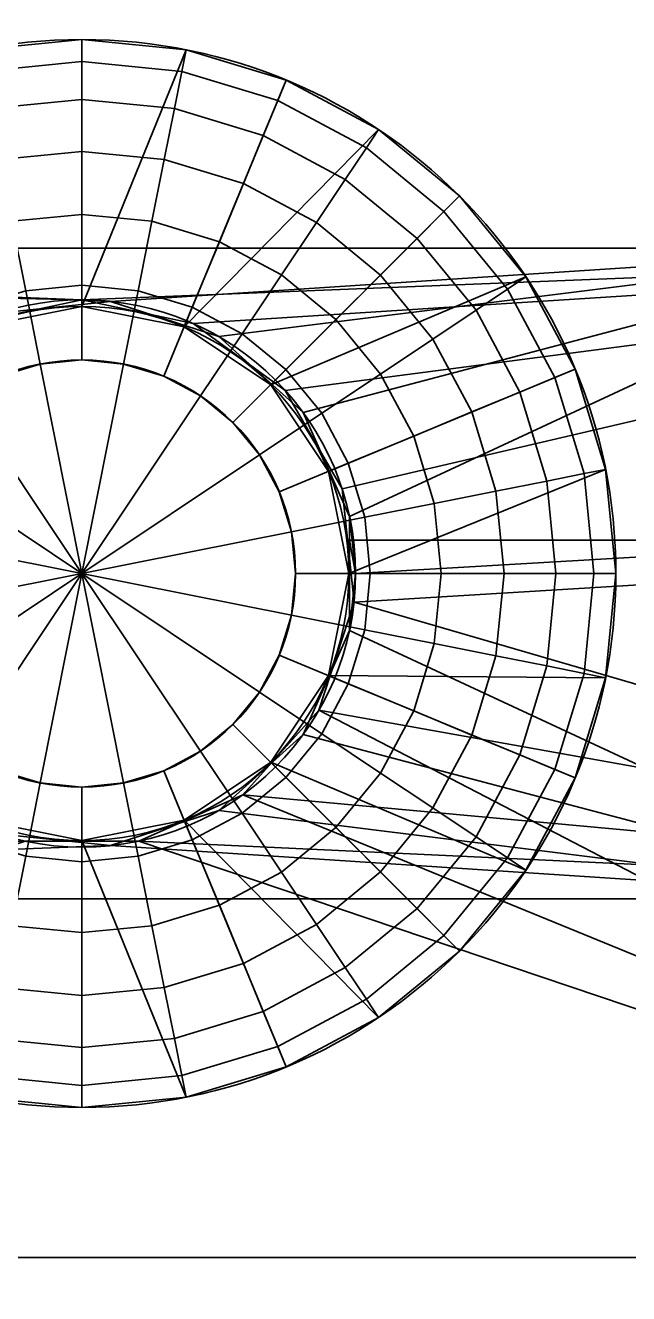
# Model space of a CAD drawing. Header units: millimetres. Extents: x 516 to 946, y 0 to 190.
# Drawn here: x 765.76 to 770.27, y 143.83 to 153.33 of the extents above; entities that cross this region are included whole.
import ezdxf

# ---------------------------------------------------------------- set-up
doc = ezdxf.new("R2010")
doc.units = ezdxf.units.MM
doc.layers.add('1', color=7, linetype='Continuous', true_color=0xffffff)

# ---------------------------------------------------------------- blocks, each defined once
blk = doc.blocks.new('UG_SURFACE_001')
at = {"layer": '1', "color": 252, "linetype": 'Continuous', "lineweight": 35}
for points in [[(256.952375, 154.101387, 3.5), (240.597233, 154.101387, 3.5), (240.597233, 151.664004, 3.5), (256.952375, 151.664004, 3.5)], [(256.952375, 151.664004, 1.5), (240.597233, 151.664004, 1.5), (240.597233, 154.101387, 1.5), (256.952375, 154.101387, 1.5)], [(240.597233, 151.664004, 3.5), (249.995604, 151.176289, 3.5), (250.843376, 151.265383, 3.5)], [(250.843376, 151.265383, 3.5), (256.952375, 151.664004, 3.5), (240.597233, 151.664004, 3.5)], [(240.597233, 151.664004, 1.5), (256.952375, 151.664004, 1.5), (250.843376, 151.265383, 1.5)], [(250.843376, 151.265383, 1.5), (249.995604, 151.176289, 1.5), (240.597233, 151.664004, 1.5)], [(256.952375, 151.664004, 3.5), (250.843376, 151.265383, 3.5), (251.654088, 151.001975, 3.5)], [(251.654088, 151.001975, 1.5), (250.843376, 151.265383, 1.5), (256.952375, 151.664004, 1.5)], [(251.654088, 151.001975, 3.5), (252.287567, 150.431573, 3.5), (256.952375, 151.664004, 3.5)], [(256.952375, 151.664004, 1.5), (252.287567, 150.431573, 1.5), (251.654088, 151.001975, 1.5)], [(252.287567, 150.431573, 3.5), (252.634287, 149.652839, 3.5), (256.952375, 151.664004, 3.5)], [(252.634287, 149.652839, 1.5), (252.287567, 150.431573, 1.5), (256.952375, 151.664004, 1.5)], [(252.634287, 149.652839, 3.5), (252.634287, 149.476618, 3.5), (256.952375, 149.476618, 3.5), (256.952375, 151.664004, 3.5)], [(256.952375, 151.664004, 1.5), (256.952375, 149.476618, 1.5), (252.652794, 149.476618, 1.5), (252.634287, 149.652839, 1.5)], [(250.843376, 151.265383, 1.5), (250.843376, 151.265383, 3.5), (249.995604, 151.176289, 3.5), (249.995604, 151.176289, 1.5)], [(251.654088, 151.001975, 1.5), (251.654088, 151.001975, 3.5), (250.843376, 151.265383, 3.5), (250.843376, 151.265383, 1.5)], [(252.287567, 150.431573, 1.5), (252.287567, 150.431573, 3.5), (251.654088, 151.001975, 3.5), (251.654088, 151.001975, 1.5)], [(252.634287, 149.652839, 1.5), (252.634287, 149.652839, 3.5), (252.287567, 150.431573, 3.5), (252.287567, 150.431573, 1.5)], [(252.652794, 149.476618, 1.5), (252.634287, 149.476618, 3.5), (252.634287, 149.652839, 3.5)], [(252.634287, 149.652839, 3.5), (252.634287, 149.652839, 1.5), (252.652794, 149.476618, 1.5)], [(256.952375, 146.789238, 3.5), (256.952375, 149.476618, 3.5), (252.634287, 149.476618, 3.5), (252.634287, 148.800403, 3.5)], [(256.952375, 149.476618, 1.5), (256.952375, 146.789238, 1.5), (252.634287, 148.800403, 1.5), (252.67908, 149.226621, 1.5)], [(252.634287, 148.800403, 3.5), (252.634287, 149.476618, 3.5), (252.67908, 149.226621, 1.5)], [(252.634287, 149.476618, 3.5), (252.652794, 149.476618, 1.5), (252.67908, 149.226621, 1.5)], [(252.67908, 149.226621, 1.5), (252.652794, 149.476618, 1.5), (256.952375, 149.476618, 1.5)], [(252.67908, 149.226621, 1.5), (252.634287, 148.800403, 1.5), (252.634287, 148.800403, 3.5)], [(256.952375, 146.789238, 3.5), (252.634287, 148.800403, 3.5), (252.287567, 148.021653, 3.5)], [(256.952375, 146.789238, 1.5), (252.287567, 148.021653, 1.5), (252.634287, 148.800403, 1.5)], [(252.287567, 148.021653, 1.5), (252.287567, 148.021653, 3.5), (252.634287, 148.800403, 3.5), (252.634287, 148.800403, 1.5)], [(256.952375, 146.789238, 3.5), (252.287567, 148.021653, 3.5), (251.654088, 147.451267, 3.5)], [(251.654088, 147.451267, 1.5), (252.287567, 148.021653, 1.5), (256.952375, 146.789238, 1.5)], [(251.654088, 147.451267, 1.5), (251.654088, 147.451267, 3.5), (252.287567, 148.021653, 3.5), (252.287567, 148.021653, 1.5)], [(251.654088, 147.451267, 3.5), (250.843376, 147.187844, 3.5), (256.952375, 146.789238, 3.5)], [(256.952375, 146.789238, 1.5), (250.843376, 147.187844, 1.5), (251.654088, 147.451267, 1.5)], [(250.843376, 147.187844, 1.5), (250.843376, 147.187844, 3.5), (251.654088, 147.451267, 3.5), (251.654088, 147.451267, 1.5)], [(250.843376, 147.187844, 3.5), (249.995604, 147.276953, 3.5), (240.597233, 146.789238, 3.5)], [(240.597233, 146.789238, 1.5), (249.995604, 147.276953, 1.5), (250.843376, 147.187844, 1.5)], [(249.995604, 147.276953, 1.5), (249.995604, 147.276953, 3.5), (250.843376, 147.187844, 3.5), (250.843376, 147.187844, 1.5)], [(240.597233, 146.789238, 3.5), (256.952375, 146.789238, 3.5), (250.843376, 147.187844, 3.5)], [(250.843376, 147.187844, 1.5), (256.952375, 146.789238, 1.5), (240.597233, 146.789238, 1.5)], [(256.952375, 146.789238, 3.5), (240.597233, 146.789238, 3.5), (240.597233, 144.101843, 3.5), (256.952375, 144.101843, 3.5)], [(256.952375, 144.101843, 1.5), (240.597233, 144.101843, 1.5), (240.597233, 146.789238, 1.5), (256.952375, 146.789238, 1.5)], [(256.952375, 144.101843, 3.5), (240.597233, 144.101843, 3.5), (240.597233, 137.039676, 3.5), (256.952375, 137.039676, 3.5)], [(256.952375, 137.039676, 1.5), (240.597233, 137.039676, 1.5), (240.597233, 144.101843, 1.5), (256.952375, 144.101843, 1.5)]]:
    blk.add_3dface(points, dxfattribs=at)
blk = doc.blocks.new('1стенка_MODEL')
at = {"layer": '1', "color": 252, "linetype": 'Continuous', "lineweight": 35, "extrusion": (0, 0, -1)}
blk.add_circle((-250.629084, 149.226618, -3.5), 2.05, dxfattribs=at)
at = {"layer": '1', "color": 252, "linetype": 'Continuous', "lineweight": 35}
blk.add_circle((250.629084, 149.226618, 1.5), 2.05, dxfattribs=at)
blk.add_blockref('UG_SURFACE_001', (0, 0), dxfattribs=at)
blk = doc.blocks.new('UG_SURFACE_002')
at = {"layer": '1', "color": 252, "linetype": 'Continuous', "lineweight": 35}
for points in [[(254.704952, 158.726171, 3.5), (2.492546, 189.693958, 16.5), (7.492546, 189.08003, 21.500001), (414.399207, 139.11818, 21.500001)], [(7.492546, 187.785283, 21.500001), (414.242595, 137.84267, 21.500001), (414.399207, 139.11818, 21.500001), (7.492546, 189.08003, 21.500001)], [(414.242595, 137.84267, 21.500001), (7.492546, 187.785283, 21.500001), (7.489942, 187.724829, 21.497397)], [(2.492546, 187.540576, 6.734633), (419.101447, 136.387423, 6.734633), (419.120014, 136.538535, 7.5), (2.492546, 187.693954, 7.5)], [(413.8695, 137.183219, 20.8), (7.697187, 187.054902, 20.8), (2.492546, 187.693954, 7.5), (419.120014, 136.538535, 7.5)], [(414.242595, 137.84267, 21.500001), (7.489942, 187.724829, 21.497397), (7.488322, 187.517792, 21.440059)], [(2.492546, 187.103763, 6.085787), (419.048607, 135.957107, 6.085787), (419.101447, 136.387423, 6.734633), (2.492546, 187.540576, 6.734633)], [(414.188027, 137.579471, 21.446716), (7.488322, 187.517792, 21.440059), (7.487983, 187.474385, 21.428039)], [(414.188027, 137.579471, 21.446716), (7.487983, 187.474385, 21.428039), (7.521724, 187.286004, 21.291038)], [(7.488322, 187.517792, 21.440059), (414.188027, 137.579471, 21.446716), (414.242595, 137.84267, 21.500001)], [(414.097965, 137.36172, 21.294976), (7.521724, 187.286004, 21.291038), (7.526125, 187.261432, 21.273168)], [(7.521724, 187.286004, 21.291038), (414.097965, 137.36172, 21.294976), (414.188027, 137.579471, 21.446716)], [(414.097965, 137.36172, 21.294976), (7.526125, 187.261432, 21.273168), (7.594966, 187.123388, 21.066504)], [(2.492546, 186.450049, 5.652241), (418.969542, 135.313109, 5.652241), (419.048607, 135.957107, 6.085787), (2.492546, 187.103763, 6.085787)], [(413.986117, 137.222588, 21.067878), (7.594966, 187.123388, 21.066504), (7.599175, 187.114954, 21.053867)], [(7.594966, 187.123388, 21.066504), (413.986117, 137.222588, 21.067878), (414.097965, 137.36172, 21.294976)], [(7.599175, 187.114954, 21.053867), (7.697187, 187.054902, 20.8), (413.8695, 137.183219, 20.8)], [(413.8695, 137.183219, 20.8), (413.986117, 137.222588, 21.067878), (7.599175, 187.114954, 21.053867)], [(418.969542, 135.313109, 5.652241), (2.492546, 186.450049, 5.652241), (201.001778, 161.30507, 5.5), (220.852703, 158.867672, 5.5)], [(411.854982, 119.865932, 5.446716), (7.670435, 169.493556, 5.446716), (7.557361, 169.278637, 5.294975), (411.920667, 119.629063, 5.294975)], [(7.670435, 169.493556, 5.446716), (411.854982, 119.865932, 5.446716), (216.667414, 144.101843, 5.5), (201.001778, 146.025345, 5.5)], [(411.920667, 119.629063, 5.294975), (7.557361, 169.278637, 5.294975), (7.481808, 169.135034, 5.067878), (411.964566, 119.470797, 5.067878)], [(411.964566, 119.470797, 5.067878), (7.481808, 169.135034, 5.067878), (7.455277, 169.084609, 4.8), (411.979973, 119.415216, 4.8)], [(149.334699, 151.664004, 3.5), (161.549926, 150.164157, 3.5), (411.979973, 119.415216, 4.8), (7.455277, 169.084609, 4.8)], [(418.969542, 135.313109, 5.652241), (220.852703, 158.867672, 5.5), (239.820063, 156.538785, 5.5)], [(414.399207, 139.11818, 21.500001), (260.30454, 158.038616, 3.5), (254.704952, 158.726171, 3.5)], [(239.820063, 156.538785, 5.5), (240.703627, 156.430289, 5.5), (418.969542, 135.313109, 5.652241)], [(418.969542, 135.313109, 5.652241), (240.703627, 156.430289, 5.5), (259.671003, 154.101387, 5.5)], [(232.301608, 153.035715, 3.5), (231.611967, 153.536767, 3.5), (260.30454, 154.101387, 3.5)], [(232.727826, 152.297497, 3.5), (232.301608, 153.035715, 3.5), (260.30454, 154.101387, 3.5)], [(260.30454, 154.101387, 3.5), (260.30454, 151.664004, 3.5), (232.794404, 151.664004, 3.5), (232.727826, 152.297497, 3.5)], [(259.671003, 154.101387, 5.5), (240.703627, 154.101387, 5.5), (240.703627, 151.664004, 5.5), (260.30454, 151.664004, 5.5)], [(232.794404, 151.664004, 3.5), (260.30454, 151.664004, 3.5), (250.629097, 151.276618, 3.5)], [(250.629097, 151.276618, 3.5), (249.795273, 151.099384, 3.5), (232.794404, 151.664004, 3.5)], [(240.703627, 151.664004, 5.5), (249.795273, 151.099384, 5.5), (250.629097, 151.276618, 5.5)], [(250.629097, 151.276618, 5.5), (260.30454, 151.664004, 5.5), (240.703627, 151.664004, 5.5)], [(251.462907, 151.099384, 3.5), (250.629097, 151.276618, 3.5), (260.30454, 151.664004, 3.5)], [(260.30454, 151.664004, 5.5), (250.629097, 151.276618, 5.5), (251.462907, 151.099384, 5.5)], [(260.30454, 151.664004, 3.5), (252.152532, 150.598332, 3.5), (251.462907, 151.099384, 3.5)], [(251.462907, 151.099384, 5.5), (252.152532, 150.598332, 5.5), (260.30454, 151.664004, 5.5)], [(252.578735, 149.860099, 3.5), (252.152532, 150.598332, 3.5), (260.30454, 151.664004, 3.5)], [(252.152532, 150.598332, 5.5), (252.578735, 149.860099, 5.5), (260.30454, 151.664004, 5.5)], [(252.667844, 149.012327, 3.5), (252.578735, 149.860099, 3.5), (260.30454, 151.664004, 3.5), (260.30454, 146.789238, 3.5)], [(252.578735, 149.860099, 5.5), (252.619058, 149.476618, 5.5), (260.30454, 149.476618, 5.5), (260.30454, 151.664004, 5.5)], [(250.629097, 151.276618, 3.5), (250.629097, 151.276618, 5.5), (249.795273, 151.099384, 5.5), (249.795273, 151.099384, 3.5)], [(251.462907, 151.099384, 3.5), (251.462907, 151.099384, 5.5), (250.629097, 151.276618, 5.5), (250.629097, 151.276618, 3.5)], [(252.152532, 150.598332, 3.5), (252.152532, 150.598332, 5.5), (251.462907, 151.099384, 5.5), (251.462907, 151.099384, 3.5)], [(252.578735, 149.860099, 3.5), (252.578735, 149.860099, 5.5), (252.152532, 150.598332, 5.5), (252.152532, 150.598332, 3.5)], [(411.979973, 119.415216, 4.8), (161.549926, 150.164157, 3.5), (181.150854, 147.757471, 3.5)], [(252.578735, 149.860099, 3.5), (252.667844, 149.012327, 3.5), (252.667844, 149.012327, 5.5), (252.619058, 149.476618, 5.5)], [(252.619058, 149.476618, 5.5), (252.578735, 149.860099, 5.5), (252.578735, 149.860099, 3.5)], [(260.30454, 144.101843, 5.5), (260.30454, 149.476618, 5.5), (252.667844, 149.012327, 5.5), (252.404422, 148.201615, 5.5)], [(260.30454, 149.476618, 5.5), (252.619058, 149.476618, 5.5), (252.667844, 149.012327, 5.5)], [(252.404422, 148.201615, 3.5), (252.667844, 149.012327, 3.5), (260.30454, 146.789238, 3.5)], [(252.404422, 148.201615, 3.5), (252.404422, 148.201615, 5.5), (252.667844, 149.012327, 5.5), (252.667844, 149.012327, 3.5)], [(260.30454, 146.789238, 3.5), (251.834035, 147.568136, 3.5), (252.404422, 148.201615, 3.5)], [(251.834035, 147.568136, 3.5), (251.834035, 147.568136, 5.5), (252.404422, 148.201615, 5.5), (252.404422, 148.201615, 3.5)], [(252.404422, 148.201615, 5.5), (251.834035, 147.568136, 5.5), (260.30454, 144.101843, 5.5)], [(411.979973, 119.415216, 4.8), (181.150854, 147.757471, 3.5), (189.036548, 146.789238, 3.5)], [(251.0553, 147.221416, 3.5), (251.834035, 147.568136, 3.5), (260.30454, 146.789238, 3.5)], [(251.0553, 147.221416, 3.5), (251.0553, 147.221416, 5.5), (251.834035, 147.568136, 5.5), (251.834035, 147.568136, 3.5)], [(260.30454, 144.101843, 5.5), (251.834035, 147.568136, 5.5), (251.0553, 147.221416, 5.5)], [(260.30454, 146.789238, 3.5), (220.852703, 146.789238, 3.5), (250.202864, 147.221416, 3.5), (251.0553, 147.221416, 3.5)], [(251.0553, 147.221416, 5.5), (250.202864, 147.221416, 5.5), (240.703627, 144.101843, 5.5), (260.30454, 144.101843, 5.5)], [(250.202864, 147.221416, 3.5), (250.202864, 147.221416, 5.5), (251.0553, 147.221416, 5.5), (251.0553, 147.221416, 3.5)], [(411.979973, 119.415216, 4.8), (189.036548, 146.789238, 3.5), (201.001778, 145.320088, 3.5)], [(220.852703, 146.789238, 3.5), (260.30454, 146.789238, 3.5), (260.30454, 144.101843, 3.5), (220.852703, 144.101843, 3.5)], [(411.979973, 119.415216, 4.8), (201.001778, 145.320088, 3.5), (210.923553, 144.101843, 3.5)], [(411.979973, 119.415216, 4.8), (210.923553, 144.101843, 3.5), (220.852703, 142.882705, 3.5)], [(220.852703, 143.587962, 5.5), (216.667414, 144.101843, 5.5), (411.854982, 119.865932, 5.446716)], [(220.852703, 144.101843, 3.5), (260.30454, 144.101843, 3.5), (260.30454, 141.914457, 3.5), (228.738382, 141.914457, 3.5)], [(260.30454, 141.914457, 5.5), (260.30454, 144.101843, 5.5), (240.703627, 144.101843, 5.5), (240.703627, 141.914457, 5.5)]]:
    blk.add_3dface(points, dxfattribs=at)
blk = doc.blocks.new('3пояс_верхний_MODEL')
at = {"layer": '1', "color": 252, "linetype": 'Continuous', "lineweight": 35, "extrusion": (0, 0, -1)}
blk.add_circle((-250.629084, 149.226618, -3.5), 2.05, dxfattribs=at)
at = {"layer": '1', "color": 252, "linetype": 'Continuous', "lineweight": 35, "extrusion": (2.9583e-16, 2.53862e-15, -1)}
blk.add_circle((-250.629084, 149.226618, -5.5), 2.05, dxfattribs=at)
at = {"layer": '1', "color": 252, "linetype": 'Continuous', "lineweight": 35}
blk.add_blockref('UG_SURFACE_002', (0, 0), dxfattribs=at)
blk = doc.blocks.new('UG_SURFACE_006')
at = {"layer": '1', "color": 252, "linetype": 'Continuous', "lineweight": 35}
for points in [[(0, 3.834946, -0.53909), (-0.748161, 3.761258, -0.53909), (-0.780361, 3.923141), (0, 4)], [(-0.765367, 1.847759), (0, 2), (0, 4), (-0.780361, 3.923141)], [(-0.780361, 3.923141, 4), (0, 4, 4), (0, 2, 4), (-0.765367, 1.847759, 4)], [(0, 4, 4), (-0.780361, 3.923141, 4), (-0.748161, 3.761258, 4.53909), (0, 3.834946, 4.53909)], [(0.748161, 3.761258, -0.53909), (0, 3.834946, -0.53909), (0, 4), (0.780361, 3.923141)], [(0.780361, 3.923141), (0, 4), (0, 2)], [(0, 2, 4), (0, 4, 4), (0.780361, 3.923141, 4)], [(0.780361, 3.923141, 4), (0, 4, 4), (0, 3.834946, 4.53909), (0.748161, 3.761258, 4.53909)], [(0, 2), (0.765367, 1.847759), (1.530734, 3.695518), (0.780361, 3.923141)], [(0.780361, 3.923141, 4), (1.530734, 3.695518, 4), (0.765367, 1.847759, 4), (0, 2, 4)], [(1.46757, 3.543028, -0.53909), (0.748161, 3.761258, -0.53909), (0.780361, 3.923141), (1.530734, 3.695518)], [(1.530734, 3.695518, 4), (0.780361, 3.923141, 4), (0.748161, 3.761258, 4.53909), (1.46757, 3.543028, 4.53909)], [(0, 3.550568, -1.025907), (-0.692681, 3.482345, -1.025907), (-0.748161, 3.761258, -0.53909), (0, 3.834946, -0.53909)], [(0, 3.834946, 4.53909), (-0.748161, 3.761258, 4.53909), (-0.692681, 3.482345, 5.025907), (0, 3.550568, 5.025907)], [(0.692681, 3.482345, -1.025907), (0, 3.550568, -1.025907), (0, 3.834946, -0.53909), (0.748161, 3.761258, -0.53909)], [(0.748161, 3.761258, 4.53909), (0, 3.834946, 4.53909), (0, 3.550568, 5.025907), (0.692681, 3.482345, 5.025907)], [(1.358744, 3.280297, -1.025907), (0.692681, 3.482345, -1.025907), (0.748161, 3.761258, -0.53909), (1.46757, 3.543028, -0.53909)], [(1.46757, 3.543028, 4.53909), (0.748161, 3.761258, 4.53909), (0.692681, 3.482345, 5.025907), (1.358744, 3.280297, 5.025907)], [(2.222281, 3.325878), (1.530734, 3.695518), (0.765367, 1.847759)], [(0.765367, 1.847759, 4), (1.530734, 3.695518, 4), (2.222281, 3.325878, 4)], [(2.130582, 3.188641, -0.53909), (1.46757, 3.543028, -0.53909), (1.530734, 3.695518), (2.222281, 3.325878)], [(2.222281, 3.325878, 4), (1.530734, 3.695518, 4), (1.46757, 3.543028, 4.53909), (2.130582, 3.188641, 4.53909)], [(0, 3.16205, -1.43446), (-0.616885, 3.101292, -1.43446), (-0.692681, 3.482345, -1.025907), (0, 3.550568, -1.025907)], [(0, 3.550568, 5.025907), (-0.692681, 3.482345, 5.025907), (-0.616885, 3.101292, 5.43446), (0, 3.16205, 5.43446)], [(0.616885, 3.101292, -1.43446), (0, 3.16205, -1.43446), (0, 3.550568, -1.025907), (0.692681, 3.482345, -1.025907)], [(0.692681, 3.482345, 5.025907), (0, 3.550568, 5.025907), (0, 3.16205, 5.43446), (0.616885, 3.101292, 5.43446)], [(1.97259, 2.952189, -1.025907), (1.358744, 3.280297, -1.025907), (1.46757, 3.543028, -0.53909), (2.130582, 3.188641, -0.53909)], [(2.130582, 3.188641, 4.53909), (1.46757, 3.543028, 4.53909), (1.358744, 3.280297, 5.025907), (1.97259, 2.952189, 5.025907)], [(1.210064, 2.921353, -1.43446), (0.616885, 3.101292, -1.43446), (0.692681, 3.482345, -1.025907), (1.358744, 3.280297, -1.025907)], [(1.358744, 3.280297, 5.025907), (0.692681, 3.482345, 5.025907), (0.616885, 3.101292, 5.43446), (1.210064, 2.921353, 5.43446)], [(0.765367, 1.847759), (1.414214, 1.414214), (2.828427, 2.828427), (2.222281, 3.325878)], [(2.222281, 3.325878, 4), (2.828427, 2.828427, 4), (1.414214, 1.414214, 4), (0.765367, 1.847759, 4)], [(2.711716, 2.711716, -0.53909), (2.130582, 3.188641, -0.53909), (2.222281, 3.325878), (2.828427, 2.828427)], [(2.828427, 2.828427, 4), (2.222281, 3.325878, 4), (2.130582, 3.188641, 4.53909), (2.711716, 2.711716, 4.53909)], [(1.756741, 2.629149, -1.43446), (1.210064, 2.921353, -1.43446), (1.358744, 3.280297, -1.025907), (1.97259, 2.952189, -1.025907)], [(1.97259, 2.952189, 5.025907), (1.358744, 3.280297, 5.025907), (1.210064, 2.921353, 5.43446), (1.756741, 2.629149, 5.43446)], [(0, 2.690134, -1.742935), (-0.524819, 2.638444, -1.742935), (-0.616885, 3.101292, -1.43446), (0, 3.16205, -1.43446)], [(0, 3.16205, 5.43446), (-0.616885, 3.101292, 5.43446), (-0.524819, 2.638444, 5.742935), (0, 2.690134, 5.742935)], [(0.524819, 2.638444, -1.742935), (0, 2.690134, -1.742935), (0, 3.16205, -1.43446), (0.616885, 3.101292, -1.43446)], [(0.616885, 3.101292, 5.43446), (0, 3.16205, 5.43446), (0, 2.690134, 5.742935), (0.524819, 2.638444, 5.742935)], [(2.510631, 2.510631, -1.025907), (1.97259, 2.952189, -1.025907), (2.130582, 3.188641, -0.53909), (2.711716, 2.711716, -0.53909)], [(2.711716, 2.711716, 4.53909), (2.130582, 3.188641, 4.53909), (1.97259, 2.952189, 5.025907), (2.510631, 2.510631, 5.025907)], [(1.02947, 2.48536, -1.742935), (0.524819, 2.638444, -1.742935), (0.616885, 3.101292, -1.43446), (1.210064, 2.921353, -1.43446)], [(1.210064, 2.921353, 5.43446), (0.616885, 3.101292, 5.43446), (0.524819, 2.638444, 5.742935), (1.02947, 2.48536, 5.742935)], [(2.235907, 2.235907, -1.43446), (1.756741, 2.629149, -1.43446), (1.97259, 2.952189, -1.025907), (2.510631, 2.510631, -1.025907)], [(2.510631, 2.510631, 5.025907), (1.97259, 2.952189, 5.025907), (1.756741, 2.629149, 5.43446), (2.235907, 2.235907, 5.43446)], [(1.494559, 2.236765, -1.742935), (1.02947, 2.48536, -1.742935), (1.210064, 2.921353, -1.43446), (1.756741, 2.629149, -1.43446)], [(1.756741, 2.629149, 5.43446), (1.210064, 2.921353, 5.43446), (1.02947, 2.48536, 5.742935), (1.494559, 2.236765, 5.742935)], [(3.325878, 2.222281), (2.828427, 2.828427), (1.414214, 1.414214)], [(1.414214, 1.414214, 4), (2.828427, 2.828427, 4), (3.325878, 2.222281, 4)], [(3.188641, 2.130582, -0.53909), (2.711716, 2.711716, -0.53909), (2.828427, 2.828427), (3.325878, 2.222281)], [(3.325878, 2.222281, 4), (2.828427, 2.828427, 4), (2.711716, 2.711716, 4.53909), (3.188641, 2.130582, 4.53909)], [(0, 2.160017, -1.934864), (-0.421398, 2.118513, -1.934864), (-0.524819, 2.638444, -1.742935), (0, 2.690134, -1.742935)], [(0, 2.690134, 5.742935), (-0.524819, 2.638444, 5.742935), (-0.421398, 2.118513, 5.934864), (0, 2.160017, 5.934864)], [(0.421398, 2.118513, -1.934864), (0, 2.160017, -1.934864), (0, 2.690134, -1.742935), (0.524819, 2.638444, -1.742935)], [(0.524819, 2.638444, 5.742935), (0, 2.690134, 5.742935), (0, 2.160017, 5.934864), (0.421398, 2.118513, 5.934864)], [(2.952189, 1.97259, -1.025907), (2.510631, 2.510631, -1.025907), (2.711716, 2.711716, -0.53909), (3.188641, 2.130582, -0.53909)], [(3.188641, 2.130582, 4.53909), (2.711716, 2.711716, 4.53909), (2.510631, 2.510631, 5.025907), (2.952189, 1.97259, 5.025907)], [(-0.421398, 2.118513, -1.934864), (-0.826603, 1.995595, -1.934864), (-1.02947, 2.48536, -1.742935), (-0.524819, 2.638444, -1.742935)], [(-0.524819, 2.638444, 5.742935), (-1.02947, 2.48536, 5.742935), (-0.826603, 1.995595, 5.934864), (-0.421398, 2.118513, 5.934864)], [(0.826603, 1.995595, -1.934864), (0.421398, 2.118513, -1.934864), (0.524819, 2.638444, -1.742935), (1.02947, 2.48536, -1.742935)], [(1.02947, 2.48536, 5.742935), (0.524819, 2.638444, 5.742935), (0.421398, 2.118513, 5.934864), (0.826603, 1.995595, 5.934864)], [(1.902212, 1.902212, -1.742935), (1.494559, 2.236765, -1.742935), (1.756741, 2.629149, -1.43446), (2.235907, 2.235907, -1.43446)], [(2.235907, 2.235907, 5.43446), (1.756741, 2.629149, 5.43446), (1.494559, 2.236765, 5.742935), (1.902212, 1.902212, 5.742935)], [(1.200041, 1.795988, -1.934864), (0.826603, 1.995595, -1.934864), (1.02947, 2.48536, -1.742935), (1.494559, 2.236765, -1.742935)], [(1.494559, 2.236765, 5.742935), (1.02947, 2.48536, 5.742935), (0.826603, 1.995595, 5.934864), (1.200041, 1.795988, 5.934864)], [(2.629149, 1.756741, -1.43446), (2.235907, 2.235907, -1.43446), (2.510631, 2.510631, -1.025907), (2.952189, 1.97259, -1.025907)], [(2.952189, 1.97259, 5.025907), (2.510631, 2.510631, 5.025907), (2.235907, 2.235907, 5.43446), (2.629149, 1.756741, 5.43446)], [(1.527363, 1.527363, -1.934864), (1.200041, 1.795988, -1.934864), (1.494559, 2.236765, -1.742935), (1.902212, 1.902212, -1.742935)], [(1.902212, 1.902212, 5.742935), (1.494559, 2.236765, 5.742935), (1.200041, 1.795988, 5.934864), (1.527363, 1.527363, 5.934864)], [(1.414214, 1.414214), (1.847759, 0.765367), (3.695518, 1.530734), (3.325878, 2.222281)], [(3.325878, 2.222281, 4), (3.695518, 1.530734, 4), (1.847759, 0.765367, 4), (1.414214, 1.414214, 4)], [(2.236765, 1.494559, -1.742935), (1.902212, 1.902212, -1.742935), (2.235907, 2.235907, -1.43446), (2.629149, 1.756741, -1.43446)], [(2.629149, 1.756741, 5.43446), (2.235907, 2.235907, 5.43446), (1.902212, 1.902212, 5.742935), (2.236765, 1.494559, 5.742935)], [(3.543028, 1.46757, -0.53909), (3.188641, 2.130582, -0.53909), (3.325878, 2.222281), (3.695518, 1.530734)], [(3.695518, 1.530734, 4), (3.325878, 2.222281, 4), (3.188641, 2.130582, 4.53909), (3.543028, 1.46757, 4.53909)], [(-0.312145, 1.569256, -2), (-0.612293, 1.478207, -2), (-0.826603, 1.995595, -1.934864), (-0.421398, 2.118513, -1.934864)], [(-0.421398, 2.118513, 5.934864), (-0.826603, 1.995595, 5.934864), (-0.612293, 1.478207, 6), (-0.312145, 1.569256, 6)], [(0, 1.6, -2), (-0.312145, 1.569256, -2), (-0.421398, 2.118513, -1.934864), (0, 2.160017, -1.934864)], [(0, 2.160017, 5.934864), (-0.421398, 2.118513, 5.934864), (-0.312145, 1.569256, 6), (0, 1.6, 6)], [(0.312145, 1.569256, -2), (0, 1.6, -2), (0, 2.160017, -1.934864), (0.421398, 2.118513, -1.934864)], [(0.421398, 2.118513, 5.934864), (0, 2.160017, 5.934864), (0, 1.6, 6), (0.312145, 1.569256, 6)], [(0.612293, 1.478207, -2), (0.312145, 1.569256, -2), (0.421398, 2.118513, -1.934864), (0.826603, 1.995595, -1.934864)], [(0.826603, 1.995595, 5.934864), (0.421398, 2.118513, 5.934864), (0.312145, 1.569256, 6), (0.612293, 1.478207, 6)], [(3.280297, 1.358744, -1.025907), (2.952189, 1.97259, -1.025907), (3.188641, 2.130582, -0.53909), (3.543028, 1.46757, -0.53909)], [(3.543028, 1.46757, 4.53909), (3.188641, 2.130582, 4.53909), (2.952189, 1.97259, 5.025907), (3.280297, 1.358744, 5.025907)], [(-0.765367, 1.847759), (-0.765367, 1.847759, 4), (0, 2, 4), (0, 2)], [(0, 2), (0, 2, 4), (0.765367, 1.847759, 4), (0.765367, 1.847759)], [(0.888912, 1.330351, -2), (0.612293, 1.478207, -2), (0.826603, 1.995595, -1.934864), (1.200041, 1.795988, -1.934864)], [(1.200041, 1.795988, 5.934864), (0.826603, 1.995595, 5.934864), (0.612293, 1.478207, 6), (0.888912, 1.330351, 6)], [(1.795988, 1.200041, -1.934864), (1.527363, 1.527363, -1.934864), (1.902212, 1.902212, -1.742935), (2.236765, 1.494559, -1.742935)], [(2.236765, 1.494559, 5.742935), (1.902212, 1.902212, 5.742935), (1.527363, 1.527363, 5.934864), (1.795988, 1.200041, 5.934864)], [(2.921353, 1.210064, -1.43446), (2.629149, 1.756741, -1.43446), (2.952189, 1.97259, -1.025907), (3.280297, 1.358744, -1.025907)], [(3.280297, 1.358744, 5.025907), (2.952189, 1.97259, 5.025907), (2.629149, 1.756741, 5.43446), (2.921353, 1.210064, 5.43446)], [(0.765367, 1.847759), (0.765367, 1.847759, 4), (1.414214, 1.414214, 4), (1.414214, 1.414214)], [(1.131371, 1.131371, -2), (0.888912, 1.330351, -2), (1.200041, 1.795988, -1.934864), (1.527363, 1.527363, -1.934864)], [(1.527363, 1.527363, 5.934864), (1.200041, 1.795988, 5.934864), (0.888912, 1.330351, 6), (1.131371, 1.131371, 6)], [(2.48536, 1.02947, -1.742935), (2.236765, 1.494559, -1.742935), (2.629149, 1.756741, -1.43446), (2.921353, 1.210064, -1.43446)], [(2.921353, 1.210064, 5.43446), (2.629149, 1.756741, 5.43446), (2.236765, 1.494559, 5.742935), (2.48536, 1.02947, 5.742935)], [(-0.888912, 1.330351, -2), (-0.612293, 1.478207, -2), (-0.312145, 1.569256, -2), (0, 0, -2)], [(-0.312145, 1.569256, 6), (-0.612293, 1.478207, 6), (-0.888912, 1.330351, 6), (0, 0, 6)], [(-0.312145, 1.569256, -2), (0, 1.6, -2), (0.312145, 1.569256, -2), (0, 0, -2)], [(0.312145, 1.569256, 6), (0, 1.6, 6), (-0.312145, 1.569256, 6), (0, 0, 6)], [(0.312145, 1.569256, -2), (0.612293, 1.478207, -2), (0.888912, 1.330351, -2), (0, 0, -2)], [(0.888912, 1.330351, 6), (0.612293, 1.478207, 6), (0.312145, 1.569256, 6), (0, 0, 6)], [(1.330351, 0.888912, -2), (1.131371, 1.131371, -2), (1.527363, 1.527363, -1.934864), (1.795988, 1.200041, -1.934864)], [(1.795988, 1.200041, 5.934864), (1.527363, 1.527363, 5.934864), (1.131371, 1.131371, 6), (1.330351, 0.888912, 6)], [(3.923141, 0.780361), (3.695518, 1.530734), (1.847759, 0.765367), (2, 0)], [(2, 0, 4), (1.847759, 0.765367, 4), (3.695518, 1.530734, 4), (3.923141, 0.780361, 4)], [(3.761258, 0.748161, -0.53909), (3.543028, 1.46757, -0.53909), (3.695518, 1.530734), (3.923141, 0.780361)], [(3.923141, 0.780361, 4), (3.695518, 1.530734, 4), (3.543028, 1.46757, 4.53909), (3.761258, 0.748161, 4.53909)], [(1.995595, 0.826603, -1.934864), (1.795988, 1.200041, -1.934864), (2.236765, 1.494559, -1.742935), (2.48536, 1.02947, -1.742935)], [(2.48536, 1.02947, 5.742935), (2.236765, 1.494559, 5.742935), (1.795988, 1.200041, 5.934864), (1.995595, 0.826603, 5.934864)], [(3.482345, 0.692681, -1.025907), (3.280297, 1.358744, -1.025907), (3.543028, 1.46757, -0.53909), (3.761258, 0.748161, -0.53909)], [(3.761258, 0.748161, 4.53909), (3.543028, 1.46757, 4.53909), (3.280297, 1.358744, 5.025907), (3.482345, 0.692681, 5.025907)], [(-1.330351, 0.888912, -2), (-1.131371, 1.131371, -2), (-0.888912, 1.330351, -2), (0, 0, -2)], [(-0.888912, 1.330351, 6), (-1.131371, 1.131371, 6), (-1.330351, 0.888912, 6), (0, 0, 6)], [(0.888912, 1.330351, -2), (1.131371, 1.131371, -2), (1.330351, 0.888912, -2), (0, 0, -2)], [(1.330351, 0.888912, 6), (1.131371, 1.131371, 6), (0.888912, 1.330351, 6), (0, 0, 6)], [(1.414214, 1.414214), (1.414214, 1.414214, 4), (1.847759, 0.765367, 4), (1.847759, 0.765367)], [(3.101292, 0.616885, -1.43446), (2.921353, 1.210064, -1.43446), (3.280297, 1.358744, -1.025907), (3.482345, 0.692681, -1.025907)], [(3.482345, 0.692681, 5.025907), (3.280297, 1.358744, 5.025907), (2.921353, 1.210064, 5.43446), (3.101292, 0.616885, 5.43446)], [(1.478207, 0.612293, -2), (1.330351, 0.888912, -2), (1.795988, 1.200041, -1.934864), (1.995595, 0.826603, -1.934864)], [(1.995595, 0.826603, 5.934864), (1.795988, 1.200041, 5.934864), (1.330351, 0.888912, 6), (1.478207, 0.612293, 6)], [(2.638444, 0.524819, -1.742935), (2.48536, 1.02947, -1.742935), (2.921353, 1.210064, -1.43446), (3.101292, 0.616885, -1.43446)], [(3.101292, 0.616885, 5.43446), (2.921353, 1.210064, 5.43446), (2.48536, 1.02947, 5.742935), (2.638444, 0.524819, 5.742935)], [(2.118513, 0.421398, -1.934864), (1.995595, 0.826603, -1.934864), (2.48536, 1.02947, -1.742935), (2.638444, 0.524819, -1.742935)], [(2.638444, 0.524819, 5.742935), (2.48536, 1.02947, 5.742935), (1.995595, 0.826603, 5.934864), (2.118513, 0.421398, 5.934864)], [(0, 0, -2), (-1.569256, 0.312145, -2), (-1.478207, 0.612293, -2), (-1.330351, 0.888912, -2)], [(-1.330351, 0.888912, 6), (-1.478207, 0.612293, 6), (-1.569256, 0.312145, 6), (0, 0, 6)], [(1.330351, 0.888912, -2), (1.478207, 0.612293, -2), (1.569256, 0.312145, -2), (0, 0, -2)], [(1.569256, 0.312145, 6), (1.478207, 0.612293, 6), (1.330351, 0.888912, 6), (0, 0, 6)], [(1.569256, 0.312145, -2), (1.478207, 0.612293, -2), (1.995595, 0.826603, -1.934864), (2.118513, 0.421398, -1.934864)], [(2.118513, 0.421398, 5.934864), (1.995595, 0.826603, 5.934864), (1.478207, 0.612293, 6), (1.569256, 0.312145, 6)], [(1.847759, 0.765367), (1.847759, 0.765367, 4), (2, 0, 4), (2, 0)], [(2, 0), (4, 0), (3.923141, 0.780361)], [(3.923141, 0.780361, 4), (4, 0, 4), (2, 0, 4)], [(3.834946, 0, -0.53909), (3.761258, 0.748161, -0.53909), (3.923141, 0.780361), (4, 0)], [(4, 0, 4), (3.923141, 0.780361, 4), (3.761258, 0.748161, 4.53909), (3.834946, 0, 4.53909)], [(3.16205, 0, -1.43446), (3.101292, 0.616885, -1.43446), (3.482345, 0.692681, -1.025907), (3.550568, 0, -1.025907)], [(3.550568, 0, 5.025907), (3.482345, 0.692681, 5.025907), (3.101292, 0.616885, 5.43446), (3.16205, 0, 5.43446)], [(3.550568, 0, -1.025907), (3.482345, 0.692681, -1.025907), (3.761258, 0.748161, -0.53909), (3.834946, 0, -0.53909)], [(3.834946, 0, 4.53909), (3.761258, 0.748161, 4.53909), (3.482345, 0.692681, 5.025907), (3.550568, 0, 5.025907)], [(2.690134, 0, -1.742935), (2.638444, 0.524819, -1.742935), (3.101292, 0.616885, -1.43446), (3.16205, 0, -1.43446)], [(3.16205, 0, 5.43446), (3.101292, 0.616885, 5.43446), (2.638444, 0.524819, 5.742935), (2.690134, 0, 5.742935)], [(2.160017, 0, -1.934864), (2.118513, 0.421398, -1.934864), (2.638444, 0.524819, -1.742935), (2.690134, 0, -1.742935)], [(2.690134, 0, 5.742935), (2.638444, 0.524819, 5.742935), (2.118513, 0.421398, 5.934864), (2.160017, 0, 5.934864)], [(1.6, 0, -2), (1.569256, 0.312145, -2), (2.118513, 0.421398, -1.934864), (2.160017, 0, -1.934864)], [(2.160017, 0, 5.934864), (2.118513, 0.421398, 5.934864), (1.569256, 0.312145, 6), (1.6, 0, 6)], [(-1.569256, -0.312145, -2), (-1.6, 0, -2), (-1.569256, 0.312145, -2), (0, 0, -2)], [(-1.569256, 0.312145, 6), (-1.6, 0, 6), (-1.569256, -0.312145, 6), (0, 0, 6)], [(1.569256, 0.312145, -2), (1.6, 0, -2), (1.569256, -0.312145, -2), (0, 0, -2)], [(1.569256, -0.312145, 6), (1.6, 0, 6), (1.569256, 0.312145, 6), (0, 0, 6)], [(-1.330351, -0.888912, -2), (-1.478207, -0.612293, -2), (-1.569256, -0.312145, -2), (0, 0, -2)], [(0, 0, 6), (-1.569256, -0.312145, 6), (-1.478207, -0.612293, 6), (-1.330351, -0.888912, 6)], [(-0.888912, -1.330351, -2), (-1.131371, -1.131371, -2), (-1.330351, -0.888912, -2), (0, 0, -2)], [(-1.330351, -0.888912, 6), (-1.131371, -1.131371, 6), (-0.888912, -1.330351, 6), (0, 0, 6)], [(-0.312145, -1.569256, -2), (-0.612293, -1.478207, -2), (-0.888912, -1.330351, -2), (0, 0, -2)], [(-0.888912, -1.330351, 6), (-0.612293, -1.478207, 6), (-0.312145, -1.569256, 6), (0, 0, 6)], [(0.312145, -1.569256, -2), (0, -1.6, -2), (-0.312145, -1.569256, -2), (0, 0, -2)], [(-0.312145, -1.569256, 6), (0, -1.6, 6), (0.312145, -1.569256, 6), (0, 0, 6)], [(1.569256, -0.312145, -2), (1.478207, -0.612293, -2), (1.330351, -0.888912, -2), (0, 0, -2)], [(1.330351, -0.888912, -2), (1.131371, -1.131371, -2), (0.888912, -1.330351, -2), (0, 0, -2)], [(0.888912, -1.330351, -2), (0.612293, -1.478207, -2), (0.312145, -1.569256, -2), (0, 0, -2)], [(0.312145, -1.569256, 6), (0.612293, -1.478207, 6), (0.888912, -1.330351, 6), (0, 0, 6)], [(0.888912, -1.330351, 6), (1.131371, -1.131371, 6), (1.330351, -0.888912, 6), (0, 0, 6)], [(1.330351, -0.888912, 6), (1.478207, -0.612293, 6), (1.569256, -0.312145, 6), (0, 0, 6)], [(1.569256, -0.312145, -2), (1.6, 0, -2), (2.160017, 0, -1.934864), (2.118513, -0.421398, -1.934864)], [(2.118513, -0.421398, 5.934864), (2.160017, 0, 5.934864), (1.6, 0, 6), (1.569256, -0.312145, 6)], [(3.923141, -0.780361), (4, 0), (2, 0), (1.847759, -0.765367)], [(2, 0), (2, 0, 4), (1.847759, -0.765367, 4), (1.847759, -0.765367)], [(1.847759, -0.765367, 4), (2, 0, 4), (4, 0, 4), (3.923141, -0.780361, 4)], [(2.118513, -0.421398, -1.934864), (2.160017, 0, -1.934864), (2.690134, 0, -1.742935), (2.638444, -0.524819, -1.742935)], [(2.638444, -0.524819, 5.742935), (2.690134, 0, 5.742935), (2.160017, 0, 5.934864), (2.118513, -0.421398, 5.934864)], [(2.638444, -0.524819, -1.742935), (2.690134, 0, -1.742935), (3.16205, 0, -1.43446), (3.101292, -0.616885, -1.43446)], [(3.101292, -0.616885, 5.43446), (3.16205, 0, 5.43446), (2.690134, 0, 5.742935), (2.638444, -0.524819, 5.742935)], [(3.101292, -0.616885, -1.43446), (3.16205, 0, -1.43446), (3.550568, 0, -1.025907), (3.482345, -0.692681, -1.025907)], [(3.482345, -0.692681, 5.025907), (3.550568, 0, 5.025907), (3.16205, 0, 5.43446), (3.101292, -0.616885, 5.43446)], [(3.482345, -0.692681, -1.025907), (3.550568, 0, -1.025907), (3.834946, 0, -0.53909), (3.761258, -0.748161, -0.53909)], [(3.761258, -0.748161, 4.53909), (3.834946, 0, 4.53909), (3.550568, 0, 5.025907), (3.482345, -0.692681, 5.025907)], [(3.761258, -0.748161, -0.53909), (3.834946, 0, -0.53909), (4, 0), (3.923141, -0.780361)], [(3.923141, -0.780361, 4), (4, 0, 4), (3.834946, 0, 4.53909), (3.761258, -0.748161, 4.53909)], [(1.478207, -0.612293, -2), (1.569256, -0.312145, -2), (2.118513, -0.421398, -1.934864), (1.995595, -0.826603, -1.934864)], [(1.995595, -0.826603, 5.934864), (2.118513, -0.421398, 5.934864), (1.569256, -0.312145, 6), (1.478207, -0.612293, 6)], [(1.995595, -0.826603, -1.934864), (2.118513, -0.421398, -1.934864), (2.638444, -0.524819, -1.742935), (2.48536, -1.02947, -1.742935)], [(2.48536, -1.02947, 5.742935), (2.638444, -0.524819, 5.742935), (2.118513, -0.421398, 5.934864), (1.995595, -0.826603, 5.934864)], [(2.48536, -1.02947, -1.742935), (2.638444, -0.524819, -1.742935), (3.101292, -0.616885, -1.43446), (2.921353, -1.210064, -1.43446)], [(2.921353, -1.210064, 5.43446), (3.101292, -0.616885, 5.43446), (2.638444, -0.524819, 5.742935), (2.48536, -1.02947, 5.742935)], [(1.330351, -0.888912, -2), (1.478207, -0.612293, -2), (1.995595, -0.826603, -1.934864), (1.795988, -1.200041, -1.934864)], [(1.795988, -1.200041, 5.934864), (1.995595, -0.826603, 5.934864), (1.478207, -0.612293, 6), (1.330351, -0.888912, 6)], [(2.921353, -1.210064, -1.43446), (3.101292, -0.616885, -1.43446), (3.482345, -0.692681, -1.025907), (3.280297, -1.358744, -1.025907)], [(3.280297, -1.358744, 5.025907), (3.482345, -0.692681, 5.025907), (3.101292, -0.616885, 5.43446), (2.921353, -1.210064, 5.43446)], [(3.280297, -1.358744, -1.025907), (3.482345, -0.692681, -1.025907), (3.761258, -0.748161, -0.53909), (3.543028, -1.46757, -0.53909)], [(3.543028, -1.46757, 4.53909), (3.761258, -0.748161, 4.53909), (3.482345, -0.692681, 5.025907), (3.280297, -1.358744, 5.025907)], [(3.543028, -1.46757, -0.53909), (3.761258, -0.748161, -0.53909), (3.923141, -0.780361), (3.695518, -1.530734)], [(3.695518, -1.530734, 4), (3.923141, -0.780361, 4), (3.761258, -0.748161, 4.53909), (3.543028, -1.46757, 4.53909)], [(3.325878, -2.222281), (3.695518, -1.530734), (1.847759, -0.765367), (1.414214, -1.414214)], [(1.847759, -0.765367), (1.847759, -0.765367, 4), (1.414214, -1.414214, 4), (1.414214, -1.414214)], [(1.414214, -1.414214, 4), (1.847759, -0.765367, 4), (3.695518, -1.530734, 4), (3.325878, -2.222281, 4)], [(1.795988, -1.200041, -1.934864), (1.995595, -0.826603, -1.934864), (2.48536, -1.02947, -1.742935), (2.236765, -1.494559, -1.742935)], [(2.236765, -1.494559, 5.742935), (2.48536, -1.02947, 5.742935), (1.995595, -0.826603, 5.934864), (1.795988, -1.200041, 5.934864)], [(1.847759, -0.765367), (3.695518, -1.530734), (3.923141, -0.780361)], [(3.923141, -0.780361, 4), (3.695518, -1.530734, 4), (1.847759, -0.765367, 4)], [(1.131371, -1.131371, -2), (1.330351, -0.888912, -2), (1.795988, -1.200041, -1.934864), (1.527363, -1.527363, -1.934864)], [(1.527363, -1.527363, 5.934864), (1.795988, -1.200041, 5.934864), (1.330351, -0.888912, 6), (1.131371, -1.131371, 6)], [(2.236765, -1.494559, -1.742935), (2.48536, -1.02947, -1.742935), (2.921353, -1.210064, -1.43446), (2.629149, -1.756741, -1.43446)], [(2.629149, -1.756741, 5.43446), (2.921353, -1.210064, 5.43446), (2.48536, -1.02947, 5.742935), (2.236765, -1.494559, 5.742935)], [(0.888912, -1.330351, -2), (1.131371, -1.131371, -2), (1.527363, -1.527363, -1.934864), (1.200041, -1.795988, -1.934864)], [(1.200041, -1.795988, 5.934864), (1.527363, -1.527363, 5.934864), (1.131371, -1.131371, 6), (0.888912, -1.330351, 6)], [(1.527363, -1.527363, -1.934864), (1.795988, -1.200041, -1.934864), (2.236765, -1.494559, -1.742935), (1.902212, -1.902212, -1.742935)], [(1.902212, -1.902212, 5.742935), (2.236765, -1.494559, 5.742935), (1.795988, -1.200041, 5.934864), (1.527363, -1.527363, 5.934864)], [(2.629149, -1.756741, -1.43446), (2.921353, -1.210064, -1.43446), (3.280297, -1.358744, -1.025907), (2.952189, -1.97259, -1.025907)], [(2.952189, -1.97259, 5.025907), (3.280297, -1.358744, 5.025907), (2.921353, -1.210064, 5.43446), (2.629149, -1.756741, 5.43446)], [(0.612293, -1.478207, -2), (0.888912, -1.330351, -2), (1.200041, -1.795988, -1.934864), (0.826603, -1.995595, -1.934864)], [(0.826603, -1.995595, 5.934864), (1.200041, -1.795988, 5.934864), (0.888912, -1.330351, 6), (0.612293, -1.478207, 6)], [(2.222281, -3.325878), (2.828427, -2.828427), (1.414214, -1.414214), (0.765367, -1.847759)], [(1.414214, -1.414214), (1.414214, -1.414214, 4), (0.765367, -1.847759, 4), (0.765367, -1.847759)], [(0.765367, -1.847759, 4), (1.414214, -1.414214, 4), (2.828427, -2.828427, 4), (2.222281, -3.325878, 4)], [(1.414214, -1.414214), (2.828427, -2.828427), (3.325878, -2.222281)], [(3.325878, -2.222281, 4), (2.828427, -2.828427, 4), (1.414214, -1.414214, 4)], [(2.952189, -1.97259, -1.025907), (3.280297, -1.358744, -1.025907), (3.543028, -1.46757, -0.53909), (3.188641, -2.130582, -0.53909)], [(3.188641, -2.130582, 4.53909), (3.543028, -1.46757, 4.53909), (3.280297, -1.358744, 5.025907), (2.952189, -1.97259, 5.025907)], [(-0.612293, -1.478207, -2), (-0.312145, -1.569256, -2), (-0.421398, -2.118513, -1.934864), (-0.826603, -1.995595, -1.934864)], [(-0.826603, -1.995595, 5.934864), (-0.421398, -2.118513, 5.934864), (-0.312145, -1.569256, 6), (-0.612293, -1.478207, 6)], [(0.312145, -1.569256, -2), (0.612293, -1.478207, -2), (0.826603, -1.995595, -1.934864), (0.421398, -2.118513, -1.934864)], [(0.421398, -2.118513, 5.934864), (0.826603, -1.995595, 5.934864), (0.612293, -1.478207, 6), (0.312145, -1.569256, 6)], [(1.902212, -1.902212, -1.742935), (2.236765, -1.494559, -1.742935), (2.629149, -1.756741, -1.43446), (2.235907, -2.235907, -1.43446)], [(2.235907, -2.235907, 5.43446), (2.629149, -1.756741, 5.43446), (2.236765, -1.494559, 5.742935), (1.902212, -1.902212, 5.742935)], [(3.188641, -2.130582, -0.53909), (3.543028, -1.46757, -0.53909), (3.695518, -1.530734), (3.325878, -2.222281)], [(3.325878, -2.222281, 4), (3.695518, -1.530734, 4), (3.543028, -1.46757, 4.53909), (3.188641, -2.130582, 4.53909)], [(-0.312145, -1.569256, -2), (0, -1.6, -2), (0, -2.160017, -1.934864), (-0.421398, -2.118513, -1.934864)], [(-0.421398, -2.118513, 5.934864), (0, -2.160017, 5.934864), (0, -1.6, 6), (-0.312145, -1.569256, 6)], [(0, -1.6, -2), (0.312145, -1.569256, -2), (0.421398, -2.118513, -1.934864), (0, -2.160017, -1.934864)], [(0, -2.160017, 5.934864), (0.421398, -2.118513, 5.934864), (0.312145, -1.569256, 6), (0, -1.6, 6)], [(1.200041, -1.795988, -1.934864), (1.527363, -1.527363, -1.934864), (1.902212, -1.902212, -1.742935), (1.494559, -2.236765, -1.742935)], [(1.494559, -2.236765, 5.742935), (1.902212, -1.902212, 5.742935), (1.527363, -1.527363, 5.934864), (1.200041, -1.795988, 5.934864)], [(0.826603, -1.995595, -1.934864), (1.200041, -1.795988, -1.934864), (1.494559, -2.236765, -1.742935), (1.02947, -2.48536, -1.742935)], [(1.02947, -2.48536, 5.742935), (1.494559, -2.236765, 5.742935), (1.200041, -1.795988, 5.934864), (0.826603, -1.995595, 5.934864)], [(2.235907, -2.235907, -1.43446), (2.629149, -1.756741, -1.43446), (2.952189, -1.97259, -1.025907), (2.510631, -2.510631, -1.025907)], [(2.510631, -2.510631, 5.025907), (2.952189, -1.97259, 5.025907), (2.629149, -1.756741, 5.43446), (2.235907, -2.235907, 5.43446)], [(-0.780361, -3.923141), (0, -4), (0, -2), (-0.765367, -1.847759)], [(-0.765367, -1.847759, 4), (0, -2, 4), (0, -4, 4), (-0.780361, -3.923141, 4)], [(0, -2), (0, -2, 4), (-0.765367, -1.847759, 4), (-0.765367, -1.847759)], [(0.780361, -3.923141), (1.530734, -3.695518), (0.765367, -1.847759), (0, -2)], [(0.765367, -1.847759), (0.765367, -1.847759, 4), (0, -2, 4), (0, -2)], [(0, -2, 4), (0.765367, -1.847759, 4), (1.530734, -3.695518, 4), (0.780361, -3.923141, 4)], [(0.765367, -1.847759), (1.530734, -3.695518), (2.222281, -3.325878)], [(2.222281, -3.325878, 4), (1.530734, -3.695518, 4), (0.765367, -1.847759, 4)], [(1.494559, -2.236765, -1.742935), (1.902212, -1.902212, -1.742935), (2.235907, -2.235907, -1.43446), (1.756741, -2.629149, -1.43446)], [(1.756741, -2.629149, 5.43446), (2.235907, -2.235907, 5.43446), (1.902212, -1.902212, 5.742935), (1.494559, -2.236765, 5.742935)], [(2.510631, -2.510631, -1.025907), (2.952189, -1.97259, -1.025907), (3.188641, -2.130582, -0.53909), (2.711716, -2.711716, -0.53909)], [(2.711716, -2.711716, 4.53909), (3.188641, -2.130582, 4.53909), (2.952189, -1.97259, 5.025907), (2.510631, -2.510631, 5.025907)], [(-0.826603, -1.995595, -1.934864), (-0.421398, -2.118513, -1.934864), (-0.524819, -2.638444, -1.742935), (-1.02947, -2.48536, -1.742935)], [(-1.02947, -2.48536, 5.742935), (-0.524819, -2.638444, 5.742935), (-0.421398, -2.118513, 5.934864), (-0.826603, -1.995595, 5.934864)], [(0, -2), (0, -4), (0.780361, -3.923141)], [(0.780361, -3.923141, 4), (0, -4, 4), (0, -2, 4)], [(0.421398, -2.118513, -1.934864), (0.826603, -1.995595, -1.934864), (1.02947, -2.48536, -1.742935), (0.524819, -2.638444, -1.742935)], [(0.524819, -2.638444, 5.742935), (1.02947, -2.48536, 5.742935), (0.826603, -1.995595, 5.934864), (0.421398, -2.118513, 5.934864)], [(-0.421398, -2.118513, -1.934864), (0, -2.160017, -1.934864), (0, -2.690134, -1.742935), (-0.524819, -2.638444, -1.742935)], [(-0.524819, -2.638444, 5.742935), (0, -2.690134, 5.742935), (0, -2.160017, 5.934864), (-0.421398, -2.118513, 5.934864)], [(0, -2.160017, -1.934864), (0.421398, -2.118513, -1.934864), (0.524819, -2.638444, -1.742935), (0, -2.690134, -1.742935)], [(0, -2.690134, 5.742935), (0.524819, -2.638444, 5.742935), (0.421398, -2.118513, 5.934864), (0, -2.160017, 5.934864)], [(2.711716, -2.711716, -0.53909), (3.188641, -2.130582, -0.53909), (3.325878, -2.222281), (2.828427, -2.828427)], [(2.828427, -2.828427, 4), (3.325878, -2.222281, 4), (3.188641, -2.130582, 4.53909), (2.711716, -2.711716, 4.53909)], [(1.02947, -2.48536, -1.742935), (1.494559, -2.236765, -1.742935), (1.756741, -2.629149, -1.43446), (1.210064, -2.921353, -1.43446)], [(1.210064, -2.921353, 5.43446), (1.756741, -2.629149, 5.43446), (1.494559, -2.236765, 5.742935), (1.02947, -2.48536, 5.742935)], [(1.756741, -2.629149, -1.43446), (2.235907, -2.235907, -1.43446), (2.510631, -2.510631, -1.025907), (1.97259, -2.952189, -1.025907)], [(1.97259, -2.952189, 5.025907), (2.510631, -2.510631, 5.025907), (2.235907, -2.235907, 5.43446), (1.756741, -2.629149, 5.43446)], [(0.524819, -2.638444, -1.742935), (1.02947, -2.48536, -1.742935), (1.210064, -2.921353, -1.43446), (0.616885, -3.101292, -1.43446)], [(0.616885, -3.101292, 5.43446), (1.210064, -2.921353, 5.43446), (1.02947, -2.48536, 5.742935), (0.524819, -2.638444, 5.742935)], [(1.97259, -2.952189, -1.025907), (2.510631, -2.510631, -1.025907), (2.711716, -2.711716, -0.53909), (2.130582, -3.188641, -0.53909)], [(2.130582, -3.188641, 4.53909), (2.711716, -2.711716, 4.53909), (2.510631, -2.510631, 5.025907), (1.97259, -2.952189, 5.025907)], [(-0.524819, -2.638444, -1.742935), (0, -2.690134, -1.742935), (0, -3.16205, -1.43446), (-0.616885, -3.101292, -1.43446)], [(-0.616885, -3.101292, 5.43446), (0, -3.16205, 5.43446), (0, -2.690134, 5.742935), (-0.524819, -2.638444, 5.742935)], [(0, -2.690134, -1.742935), (0.524819, -2.638444, -1.742935), (0.616885, -3.101292, -1.43446), (0, -3.16205, -1.43446)], [(0, -3.16205, 5.43446), (0.616885, -3.101292, 5.43446), (0.524819, -2.638444, 5.742935), (0, -2.690134, 5.742935)], [(1.210064, -2.921353, -1.43446), (1.756741, -2.629149, -1.43446), (1.97259, -2.952189, -1.025907), (1.358744, -3.280297, -1.025907)], [(1.358744, -3.280297, 5.025907), (1.97259, -2.952189, 5.025907), (1.756741, -2.629149, 5.43446), (1.210064, -2.921353, 5.43446)], [(2.130582, -3.188641, -0.53909), (2.711716, -2.711716, -0.53909), (2.828427, -2.828427), (2.222281, -3.325878)], [(2.222281, -3.325878, 4), (2.828427, -2.828427, 4), (2.711716, -2.711716, 4.53909), (2.130582, -3.188641, 4.53909)], [(0.616885, -3.101292, -1.43446), (1.210064, -2.921353, -1.43446), (1.358744, -3.280297, -1.025907), (0.692681, -3.482345, -1.025907)], [(0.692681, -3.482345, 5.025907), (1.358744, -3.280297, 5.025907), (1.210064, -2.921353, 5.43446), (0.616885, -3.101292, 5.43446)], [(1.358744, -3.280297, -1.025907), (1.97259, -2.952189, -1.025907), (2.130582, -3.188641, -0.53909), (1.46757, -3.543028, -0.53909)], [(1.46757, -3.543028, 4.53909), (2.130582, -3.188641, 4.53909), (1.97259, -2.952189, 5.025907), (1.358744, -3.280297, 5.025907)], [(-0.616885, -3.101292, -1.43446), (0, -3.16205, -1.43446), (0, -3.550568, -1.025907), (-0.692681, -3.482345, -1.025907)], [(-0.692681, -3.482345, 5.025907), (0, -3.550568, 5.025907), (0, -3.16205, 5.43446), (-0.616885, -3.101292, 5.43446)], [(0, -3.16205, -1.43446), (0.616885, -3.101292, -1.43446), (0.692681, -3.482345, -1.025907), (0, -3.550568, -1.025907)], [(0, -3.550568, 5.025907), (0.692681, -3.482345, 5.025907), (0.616885, -3.101292, 5.43446), (0, -3.16205, 5.43446)], [(1.46757, -3.543028, -0.53909), (2.130582, -3.188641, -0.53909), (2.222281, -3.325878), (1.530734, -3.695518)], [(1.530734, -3.695518, 4), (2.222281, -3.325878, 4), (2.130582, -3.188641, 4.53909), (1.46757, -3.543028, 4.53909)], [(0.692681, -3.482345, -1.025907), (1.358744, -3.280297, -1.025907), (1.46757, -3.543028, -0.53909), (0.748161, -3.761258, -0.53909)], [(0.748161, -3.761258, 4.53909), (1.46757, -3.543028, 4.53909), (1.358744, -3.280297, 5.025907), (0.692681, -3.482345, 5.025907)], [(-0.692681, -3.482345, -1.025907), (0, -3.550568, -1.025907), (0, -3.834946, -0.53909), (-0.748161, -3.761258, -0.53909)], [(-0.748161, -3.761258, 4.53909), (0, -3.834946, 4.53909), (0, -3.550568, 5.025907), (-0.692681, -3.482345, 5.025907)], [(0, -3.550568, -1.025907), (0.692681, -3.482345, -1.025907), (0.748161, -3.761258, -0.53909), (0, -3.834946, -0.53909)], [(0, -3.834946, 4.53909), (0.748161, -3.761258, 4.53909), (0.692681, -3.482345, 5.025907), (0, -3.550568, 5.025907)], [(0.748161, -3.761258, -0.53909), (1.46757, -3.543028, -0.53909), (1.530734, -3.695518), (0.780361, -3.923141)], [(0.780361, -3.923141, 4), (1.530734, -3.695518, 4), (1.46757, -3.543028, 4.53909), (0.748161, -3.761258, 4.53909)], [(-0.748161, -3.761258, -0.53909), (0, -3.834946, -0.53909), (0, -4), (-0.780361, -3.923141)], [(-0.780361, -3.923141, 4), (0, -4, 4), (0, -3.834946, 4.53909), (-0.748161, -3.761258, 4.53909)], [(0, -3.834946, -0.53909), (0.748161, -3.761258, -0.53909), (0.780361, -3.923141), (0, -4)], [(0, -4, 4), (0.780361, -3.923141, 4), (0.748161, -3.761258, 4.53909), (0, -3.834946, 4.53909)]]:
    blk.add_3dface(points, dxfattribs=at)
blk = doc.blocks.new('заклёпка9(4-10-1)_заклёпанная_MODEL')
at = {"layer": '1', "color": 252, "linetype": 'Continuous', "lineweight": 35, "extrusion": (0, 0, -1)}
for centre, radius in [((0, 0), 4), ((0, 0, -4), 4), ((0, 0), 2), ((0, 0, -4), 2), ((0, 0, -6), 1.6), ((0, 0, 2), 1.6)]:
    blk.add_circle(centre, radius, dxfattribs=at)
at = {"layer": '1', "color": 252, "linetype": 'Continuous', "lineweight": 35}
blk.add_blockref('UG_SURFACE_006', (0, 0), dxfattribs=at)
blk = doc.blocks.new('6стойка_отверстие_ровнее_MODEL')
at = {"layer": '1', "color": 252, "linetype": 'Continuous', "lineweight": 35, "extrusion": (0, 0, -1)}
blk.add_arc((-453.7756, 96.7618, -6.3), 199.25, 344.826358, 15.421108, dxfattribs=at)
at = {"layer": '1', "color": 252, "linetype": 'Continuous', "lineweight": 35}
blk.add_arc((453.7756, 96.7618, 5.5), 199.25, 164.578892, 195.173642, dxfattribs=at)

msp = doc.modelspace()

# ---------------------------------------------------------------- block references
at = {"layer": '1', "color": 163, "linetype": 'Continuous', "lineweight": 70}
for name, p in [('1стенка_MODEL', (515.550342, 0)), ('3пояс_верхний_MODEL', (515.550342, 0)), ('6стойка_отверстие_ровнее_MODEL', (515.550342, 0)), ('заклёпка9(4-10-1)_заклёпанная_MODEL', (766.179426, 149.226618, 1.5))]:
    msp.add_blockref(name, p, dxfattribs=at)

doc.saveas('drawing.dxf')
